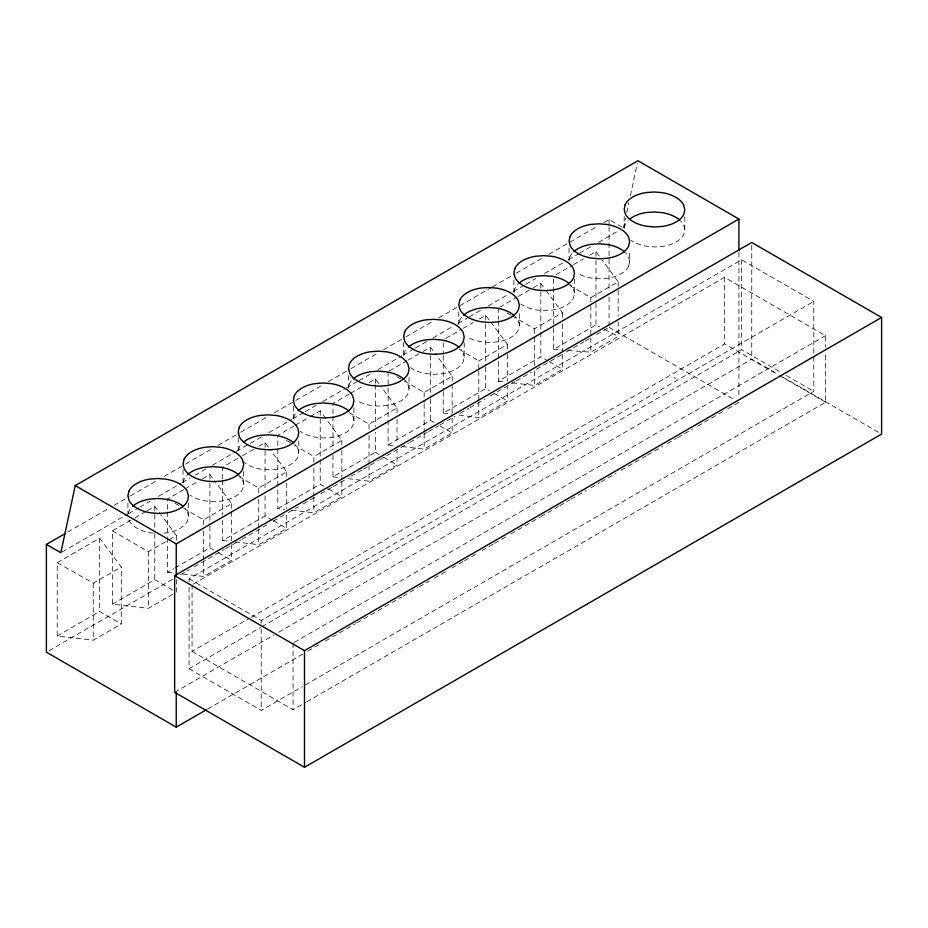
<?xml version="1.0" encoding="UTF-8"?>
<svg xmlns="http://www.w3.org/2000/svg" width="928" height="928" viewBox="0 0 928 928"><rect width="100%" height="100%" fill="white"/><g stroke="black" fill="none" stroke-linecap="round" stroke-linejoin="round"><path stroke-width="0.7" stroke-dasharray="4.64 3.48" d="M128.389 513.555L128.864 511.293A29.499 17.029 0 0 1 130.906 508.092M183.292 482.85L184.011 479.451A29.499 17.029 0 0 1 186.957 475.252M188.512 503.312L188.512 516.165L187.56 520.689A29.499 17.029 0 0 1 166.356 532.939L161.124 533.298M243.658 471.482L243.658 484.335L242.707 488.859A29.499 17.029 0 0 1 221.49 501.097L213.66 501.654L205.807 501.004A31.123 17.968 0 0 1 190.008 495.03M298.793 441.067L298.793 452.493L297.842 457.017A29.499 17.029 0 0 1 276.637 469.266L268.807 469.812L260.954 469.174A31.123 17.968 0 0 1 243.252 461.692M353.939 407.81L353.939 420.662L352.988 425.186A29.499 17.029 0 0 1 331.772 437.424L323.942 437.981L316.088 437.332A31.123 17.968 0 0 1 300.289 431.358M409.086 377.406L409.086 388.82L408.123 393.344A29.499 17.029 0 0 1 386.918 405.594L379.088 406.139L371.235 405.501A31.123 17.968 0 0 1 357.57 400.896M464.22 342.71L464.22 356.99L463.269 361.514A29.499 17.029 0 0 1 442.064 373.752L434.234 374.309L426.381 373.659A31.123 17.968 0 0 1 410.57 367.685M514.147 291.833L514.866 288.446A29.499 17.029 0 0 1 517.812 284.235M519.367 313.734L519.367 325.148L518.416 329.672A29.499 17.029 0 0 1 497.199 341.922L489.369 342.467L481.516 341.829A31.123 17.968 0 0 1 467.851 337.224M574.502 279.038L574.502 293.318L573.55 297.842A29.499 17.029 0 0 1 552.346 310.08L544.516 310.636L536.662 309.987A31.123 17.968 0 0 1 520.852 304.013M624.428 228.16L625.147 224.773A29.499 17.029 0 0 1 628.094 220.562M628.697 266L629.648 261.476L629.648 250.061M684.794 216.792L684.794 229.645L683.832 234.169A29.499 17.029 0 0 1 662.627 246.407L654.797 246.964L646.944 246.314A31.123 17.968 0 0 1 631.144 240.34M623.5 227.882L625.6 218.092M626.806 212.5L628.906 202.698M630.414 195.704L637.327 163.525M67.709 532.115L109.063 508.231M114.074 505.342L129.108 496.654M130.361 495.935L157.934 480.02M164.198 476.4L184.243 464.824M185.507 464.104L211.816 448.908M218.08 445.289L239.389 432.993M240.642 432.262L268.215 416.347M274.479 412.728L294.524 401.151M295.777 400.432L322.097 385.236M328.361 381.617L349.67 369.321M350.923 368.602L378.485 352.675M383.508 349.786L404.805 337.49M406.058 336.76L432.378 321.564M438.642 317.956L491.272 287.564M492.524 286.845L515.086 273.818M516.339 273.099L543.912 257.172M548.924 254.284L597.794 226.061M604.058 222.453L609.07 219.553L622.294 227.186M62.083 552.021L127.24 514.39M128.493 513.671L138.527 507.883M139.78 507.164L149.802 501.375M158.572 496.306L181.134 483.279M182.387 482.56L189.904 478.222M194.915 475.322L206.19 468.814M212.466 465.195L235.016 452.168M236.269 451.449L261.336 436.984M268.853 432.634L291.415 419.618M292.668 418.888L303.943 412.38M305.196 411.661L316.471 405.142M322.735 401.522L345.297 388.507M346.55 387.776L357.825 381.269M359.078 380.55L371.618 373.311M377.882 369.692L401.685 355.946M402.938 355.227L414.224 348.708M415.477 347.988L428.005 340.75M433.016 337.862L453.073 326.285M458.084 323.385L468.106 317.596M469.359 316.877L481.887 309.639M488.163 306.02L508.208 294.443M513.219 291.554L524.494 285.047M525.758 284.316L535.781 278.528M544.55 273.47L563.342 262.612M568.365 259.724L578.388 253.936M579.64 253.205L592.168 245.966M598.432 242.359L618.489 230.782M57.211 562.693L99.632 538.194L121.266 566.996L121.266 623.987L93.276 640.158L57.211 635.993L57.211 562.693L93.276 583.155L121.266 566.996M172.77 594.256L148.422 608.316L112.358 604.151L112.358 530.851L133.562 518.601M134.815 517.882L146.044 511.398M147.297 510.678L154.779 506.352L160.602 514.205M183.721 489.648L167.504 499.009L167.504 510.504M184.974 488.928L197.444 481.725M202.443 478.836L209.925 474.521L215.748 482.363M237.626 458.525L222.65 467.167L222.65 478.662M242.614 455.636L253.843 449.164M258.842 446.275L265.072 442.679L270.906 450.521M294.025 425.964L277.797 435.325L277.797 508.625L284.734 509.426M295.266 425.244L308.989 417.322M310.242 416.602L320.23 410.837L326.053 418.783M349.172 394.122L332.955 403.483L332.955 414.99M350.424 393.402L364.147 385.48M369.135 382.603L375.376 378.995L380.573 385.944M389.342 370.933L406.812 360.841M408.065 360.122L421.788 352.199M423.04 351.48L430.522 347.153L436.346 355.006M445.742 338.372L461.97 328.999M463.211 328.28L473.199 322.515M479.428 318.919L485.669 315.311L490.703 322.016M499.647 307.249L517.116 297.157M518.358 296.438L532.08 288.515M533.333 287.796L540.815 283.481L544.98 289.084M556.046 274.688L572.263 265.327M573.516 264.608L583.492 258.842M589.732 255.235L595.973 251.639L601.089 258.61M349.125 412.728L369.019 424.108L397.01 407.949L381.431 387.104M112.358 530.851L148.422 551.673L167.898 540.432M169.116 539.725L176.424 535.514L161.437 515.33M183.674 508.347L203.568 519.831L231.571 503.672L216.584 483.488M238.821 476.505L258.726 487.989L286.717 471.83L271.73 451.646M404.272 380.979L424.166 392.474L452.168 376.304L437.181 356.132M478.802 369.425L478.802 360.934L507.488 344.369L491.538 323.141M512.082 315.868L534.47 328.79L562.461 312.632L545.815 290.209M313.873 462.306L313.873 456.541L341.864 440.371L326.888 419.92M569.699 285.441L590.834 297.633L618.176 281.845L601.947 259.77M57.211 635.993L99.632 611.494L121.266 623.987M112.358 604.151L154.779 579.652L172.817 590.069M167.504 537.811L167.504 572.309L173.745 568.713M174.986 567.982L209.925 547.822L213.533 549.898M222.65 520.353L222.65 540.467L265.072 515.98L272.287 520.144M277.797 508.625L320.23 484.138L327.433 488.302M332.955 455.23L332.955 476.795L375.376 452.296L375.376 432.181M388.101 371.652L388.101 444.953L430.522 420.454L435.336 423.238M443.248 391.546L443.248 413.111L485.669 388.623L489.311 390.688M498.394 320.902L498.394 381.269L540.815 356.781L548.03 360.946M553.552 327.874L553.552 349.427L595.973 324.939L599.674 326.842M48.906 650.737L172.968 579.107M180.484 574.768L189.266 569.699M194.277 566.811L224.356 549.446M225.608 548.726L240.642 540.038M241.895 539.319L268.215 524.123M273.226 521.223L287.007 513.265M288.26 512.546L298.282 506.758M303.305 503.869L314.58 497.35M320.844 493.731L332.12 487.223M333.372 486.504L344.659 479.985M350.923 476.366L362.198 469.858M363.451 469.139L378.485 460.45M379.738 459.731L408.564 443.085M409.816 442.366L427.367 432.239M428.62 431.508L438.642 425.72M439.895 425.001L454.929 416.324M459.94 413.424L468.721 408.355M469.974 407.636L485.008 398.959M490.019 396.059L515.086 381.594M516.339 380.863L531.373 372.186M536.384 369.286L561.452 354.821M566.463 351.921L584.014 341.794M585.266 341.075L591.53 337.456M596.542 334.567L607.817 328.048M189.08 581.647L189.08 578.782L741.658 259.759L813.786 301.414L813.786 391.372L303.816 685.804M567.89 350.482L590.834 352.164L618.176 336.377L618.176 322.028M182.77 574.072L203.568 576.474L231.571 560.315L231.571 544.736M235.144 541.917L258.726 544.632L286.717 528.473L286.717 514.309M291.67 510.226L313.873 512.79L341.864 496.631L341.864 480.762M401.975 446.554L424.166 449.117L452.168 432.947L452.168 417.38M458.896 415.071L478.802 417.577L507.488 401.012L507.488 386.848M512.268 382.87L534.47 385.433L562.461 369.274L562.461 352.28M348.209 478.639L369.019 481.168L397.01 464.998L397.01 450.741M193.326 584.014L724.49 277.344L825.479 335.658L825.514 347.223M192.061 584.744L192.061 651.375L249.713 618.094M250.966 617.375L724.652 343.894L778.267 374.854M189.08 578.782L261.22 620.438L813.786 301.414M189.08 587.354L189.08 668.752L260.501 627.514M261.754 626.794L741.658 349.728L781.457 372.696M174.65 692.3L273.748 635.088M278.771 632.188L751.75 359.113L777.977 374.251M294.315 642.327L825.479 335.658M207.582 709.062L302.818 654.078M307.829 651.178L320.357 643.951M325.38 641.051L355.447 623.686M356.7 622.966L401.812 596.913M403.065 596.194L418.11 587.517M419.363 586.786L429.386 580.998M434.397 578.109L445.684 571.59M451.948 567.982L463.223 561.463M464.476 560.744L475.751 554.236M482.015 550.617L493.302 544.098M494.554 543.379L505.83 536.871M510.841 533.971L539.667 517.337M540.92 516.606L558.459 506.479M559.712 505.76L569.746 499.972M570.998 499.241L586.032 490.564M591.043 487.664L599.813 482.606M601.077 481.876L616.111 473.199M621.122 470.299L646.19 455.834M647.442 455.114L662.476 446.426M667.487 443.538L676.257 438.468M677.51 437.749L692.555 429.061M697.566 426.172L722.634 411.696M727.645 408.807L738.92 402.3M189.08 668.752L261.22 710.396L302.563 686.523M192.061 651.375L293.062 709.688L305.59 702.45M306.843 701.73L825.642 402.207L825.526 353.011M553.552 349.427L562.148 350.065M153.282 533.055L150.672 532.846A31.123 17.968 0 0 1 129.027 520.353L128.47 518.079M498.394 381.269L505.331 382.069M388.101 444.953L395.038 445.753M222.65 540.467L229.587 541.268M167.504 572.309L174.441 573.11M332.955 476.795L339.892 477.63M443.248 413.111L451.785 414.178M604.604 329.394L618.176 336.377M494.16 393.437L507.488 401.012M786.434 375.573L813.786 391.372M782.965 377.139L879.106 432.645M779.508 375.573L825.642 402.207M609.07 327.329L735.173 400.13M673.96 377.545L675.41 378.38M507.106 312.991L510.841 315.149M549.237 361.642L562.461 369.274M396.801 376.675L403.03 380.26M440.139 426.01L452.168 432.947M328.64 488.998L341.864 496.631M273.493 520.84L286.717 528.473M174.963 503.312L182.433 507.628M218.347 552.682L231.571 560.315M375.376 452.296L378.984 454.418M383.786 457.237L397.01 464.998M286.508 440.452L292.726 444.106M293.967 444.837L313.873 456.541M459.186 349.276L478.802 360.934M684.794 229.645L683.681 225.11A31.123 17.968 0 0 0 680.572 220.876M629.648 261.476L628.534 256.952A31.123 17.968 0 0 0 625.437 252.706M574.502 293.318L573.4 288.782A31.123 17.968 0 0 0 570.291 284.548M519.367 325.148L518.253 320.624A31.123 17.968 0 0 0 515.144 316.378M464.22 356.99L463.107 352.454A31.123 17.968 0 0 0 460.949 349.23M409.086 388.82L407.972 384.296A31.123 17.968 0 0 0 404.863 380.051M353.939 420.662L352.826 416.127A31.123 17.968 0 0 0 350.668 412.902M298.793 452.493L297.679 447.957A31.123 17.968 0 0 0 295.533 444.732M243.658 484.335L242.544 479.799A31.123 17.968 0 0 0 239.436 475.565M188.512 516.165L187.398 511.63A31.123 17.968 0 0 0 185.24 508.405M724.49 277.344L724.652 343.894M751.75 245.375L751.75 359.113M741.658 259.759L741.658 349.728M738.92 252.23L738.92 397.961M624.196 216.444L624.196 227.859M618.176 281.845L618.176 289.014M618.176 290.452L618.176 316.286M609.07 219.553L609.07 225.307M609.07 226.734L609.07 291.404M609.07 297.146L609.07 325.89M595.973 251.639L595.973 258.819M595.973 260.258L595.973 301.936M595.973 303.375L595.973 324.939M590.834 297.633L590.834 336.377M590.834 337.815L590.834 352.164M569.05 248.275L569.05 261.128L570.001 256.604A29.499 17.029 0 0 1 572.947 252.404M562.461 312.632L562.461 318.292M562.461 323.953L562.461 350.865M553.552 279.003L553.552 326.436M540.815 283.481L540.815 330.902M540.815 332.34L540.815 356.781M534.47 328.79L534.47 335.878M534.47 337.293L534.47 365.609M534.47 371.27L534.47 385.433M513.903 280.117L513.903 292.958M507.488 344.369L507.488 352.872M507.488 354.287L507.488 381.188M498.394 307.968L498.394 319.464M485.669 315.311L485.669 322.503M485.669 323.942L485.669 365.62M485.669 367.059L485.669 388.623M478.802 370.84L478.802 400.583M478.802 401.998L478.802 417.577M458.768 311.947L458.768 324.8L459.72 320.276A29.499 17.029 0 0 1 461.75 317.074M452.168 376.304L452.168 415.964M443.248 342.687L443.248 354.183M443.248 355.621L443.248 390.108M430.522 347.153L430.522 397.462M430.522 398.901L430.522 420.454M424.166 392.474L424.166 402.381M424.166 403.796L424.166 432.123M424.166 433.538L424.166 449.117M403.622 342.351L403.622 356.63L404.573 352.118A29.499 17.029 0 0 1 407.531 347.907M397.01 407.949L397.01 413.656M397.01 419.352L397.01 443.607M375.376 378.995L375.376 383.31M375.376 384.749L375.376 426.428M369.019 424.108L369.019 429.815M369.019 435.522L369.019 464.046M369.019 465.473L369.019 481.168M348.487 375.62L348.487 388.472L349.438 383.948A29.499 17.029 0 0 1 351.468 380.747M341.864 440.371L341.864 449.024M341.864 450.474L341.864 479.324M332.955 416.428L332.955 449.477M320.23 410.837L320.23 458.27M320.23 459.708L320.23 484.138M313.873 468.072L313.873 495.482M313.873 496.932L313.873 512.79M293.341 406.023L293.341 420.303L294.292 415.79A29.499 17.029 0 0 1 297.238 411.58M293.062 643.046L293.062 709.688M286.717 471.83L286.717 477.491M286.717 483.163L286.717 508.648M265.072 442.679L265.072 490.112M265.072 495.854L265.072 515.98M261.22 620.438L261.22 623.291M261.22 628.998L261.22 710.396M258.726 487.989L258.726 493.661M258.726 499.322L258.726 527.638M258.726 529.053L258.726 544.632M238.194 437.865L238.194 452.145L239.146 447.621A29.499 17.029 0 0 1 242.104 443.422M231.571 503.672L231.571 543.321M222.65 480.101L222.65 514.599M209.925 474.521L209.925 481.702M209.925 483.14L209.925 524.819M209.925 526.257L209.925 547.822M203.568 519.831L203.568 525.492M203.568 531.164L203.568 559.48M203.568 560.895L203.568 576.474M183.06 469.696L183.06 482.548M176.424 535.514L176.424 541.175M176.424 579.408L176.424 592.157M167.504 511.943L167.504 536.372M154.779 506.352L154.779 532.231M154.779 533.67L154.779 579.652M148.422 551.673L148.422 608.316M127.913 502.964L127.913 514.39M99.632 538.194L99.632 611.494M93.276 583.155L93.276 640.158M628.697 266A29.499 17.029 0 0 1 607.492 278.249L599.65 278.794L591.797 278.156A31.123 17.968 0 0 1 578.144 273.551"/><path stroke-width="1.39" d="M738.92 250.78L738.92 219.043L637.93 160.73L75.249 485.588L60.83 552.74L46.4 544.411L46.4 652.187L176.25 727.146L206.329 709.781M46.4 544.411L65.192 533.554M75.249 485.588L176.25 543.901L738.92 219.043M174.65 575.685L751.75 242.498L881.6 317.469L881.6 434.084L304.5 767.27L174.65 692.3L174.65 575.685L304.5 650.656L881.6 317.469M304.5 650.656L304.5 767.27M176.25 543.901L176.25 575.638M176.25 692.52L176.25 727.146M298.05 410.814A29.499 17.029 0 0 1 315.497 403.541L323.338 402.996L331.18 403.634A31.123 17.968 0 0 1 348.882 411.104M183.466 506.618A31.123 17.968 0 0 0 165.764 499.136L157.911 498.498L150.081 499.044A29.499 17.029 0 0 0 132.623 506.317M404.028 379.274A31.123 17.968 0 0 0 386.326 371.803L378.473 371.154L370.643 371.71A29.499 17.029 0 0 0 353.197 378.972M624.59 251.929A31.123 17.968 0 0 0 606.889 244.458L599.047 243.809L591.206 244.366A29.499 17.029 0 0 0 573.759 251.627M187.769 474.486A29.499 17.029 0 0 1 205.216 467.213L213.046 466.656L220.899 467.306A31.123 17.968 0 0 1 238.6 474.776M293.747 442.946A31.123 17.968 0 0 0 276.045 435.464L268.192 434.826L260.362 435.371A29.499 17.029 0 0 0 243.797 441.902M459.174 347.432A31.123 17.968 0 0 0 441.473 339.961L433.62 339.323L425.79 339.868A29.499 17.029 0 0 0 408.343 347.142M679.737 220.098A31.123 17.968 0 0 0 662.035 212.616L654.182 211.978L646.352 212.524A29.499 17.029 0 0 0 629.799 219.043M518.624 283.469A29.499 17.029 0 0 1 536.071 276.196L543.901 275.651L551.754 276.289A31.123 17.968 0 0 1 569.456 283.759M463.478 315.3A29.499 17.029 0 0 1 480.924 308.026L488.754 307.481L496.608 308.119A31.123 17.968 0 0 1 514.309 315.601M128.864 491.306L127.913 495.819L129.027 500.354A31.123 17.968 0 0 0 150.672 512.848L158.514 513.497L166.356 512.94A29.499 17.029 0 0 0 187.56 500.702L188.512 496.178L187.398 491.643A31.123 17.968 0 0 0 165.764 479.15L157.911 478.512L150.081 479.057A29.499 17.029 0 0 0 128.864 491.306M184.011 459.464L183.06 463.988L184.162 468.524A31.123 17.968 0 0 0 205.807 481.017L213.66 481.655L221.49 481.11A29.499 17.029 0 0 0 242.707 468.86L243.658 464.336L242.544 459.812A31.123 17.968 0 0 0 220.899 447.319L213.046 446.67L205.216 447.226A29.499 17.029 0 0 0 184.011 459.464M239.146 427.634L238.194 432.146L239.308 436.682A31.123 17.968 0 0 0 260.954 449.175L268.807 449.825L276.637 449.268A29.499 17.029 0 0 0 297.842 437.03L298.793 432.506L297.679 427.97A31.123 17.968 0 0 0 276.045 415.477L268.192 414.839L260.362 415.384A29.499 17.029 0 0 0 239.146 427.634M294.292 395.792L293.341 400.316L294.454 404.852A31.123 17.968 0 0 0 316.088 417.345L323.942 417.983L331.772 417.438A29.499 17.029 0 0 0 352.988 405.188L353.939 400.664L352.826 396.14A31.123 17.968 0 0 0 331.18 383.647L323.338 382.997L315.497 383.554A29.499 17.029 0 0 0 294.292 395.792M349.438 363.962L348.487 368.474L349.589 373.01A31.123 17.968 0 0 0 371.235 385.503L379.088 386.152L386.918 385.596A29.499 17.029 0 0 0 408.134 373.358L409.086 368.834L407.972 364.298A31.123 17.968 0 0 0 386.326 351.805L378.473 351.167L370.643 351.712A29.499 17.029 0 0 0 349.427 363.962M404.573 332.12L403.622 336.644L404.736 341.179A31.123 17.968 0 0 0 426.381 353.672L434.234 354.31L442.064 353.765A29.499 17.029 0 0 0 463.269 341.516L464.22 336.992L463.107 332.468A31.123 17.968 0 0 0 441.473 319.974L433.62 319.325L425.79 319.882A29.499 17.029 0 0 0 404.573 332.12M459.72 300.289L458.768 304.813L459.882 309.337A31.123 17.968 0 0 0 481.516 321.83L489.369 322.48L497.199 321.923A29.499 17.029 0 0 0 518.416 309.685L519.367 305.161L518.253 300.626A31.123 17.968 0 0 0 496.608 288.132L488.754 287.494L480.924 288.04A29.499 17.029 0 0 0 459.72 300.289M514.866 268.447L513.903 272.971L515.017 277.507A31.123 17.968 0 0 0 536.662 290L544.516 290.638L552.346 290.093A29.499 17.029 0 0 0 573.55 277.843L574.502 273.331L573.4 268.795A31.123 17.968 0 0 0 551.754 256.302L543.901 255.652L536.071 256.209A29.499 17.029 0 0 0 514.854 268.447M570.001 236.617L569.05 241.141L570.163 245.665A31.123 17.968 0 0 0 591.797 258.158L599.65 258.808L607.48 258.251A29.499 17.029 0 0 0 628.697 246.013L629.648 241.489L628.534 236.953A31.123 17.968 0 0 0 606.889 224.46L599.047 223.822L591.206 224.367A29.499 17.029 0 0 0 570.001 236.617M625.147 204.775L624.196 209.299L625.298 213.834A31.123 17.968 0 0 0 646.944 226.328L654.797 226.966L662.627 226.42A29.499 17.029 0 0 0 683.843 214.171L684.794 209.658L683.681 205.123A31.123 17.968 0 0 0 662.035 192.63L654.182 191.98L646.352 192.537A29.499 17.029 0 0 0 625.147 204.775"/></g></svg>
